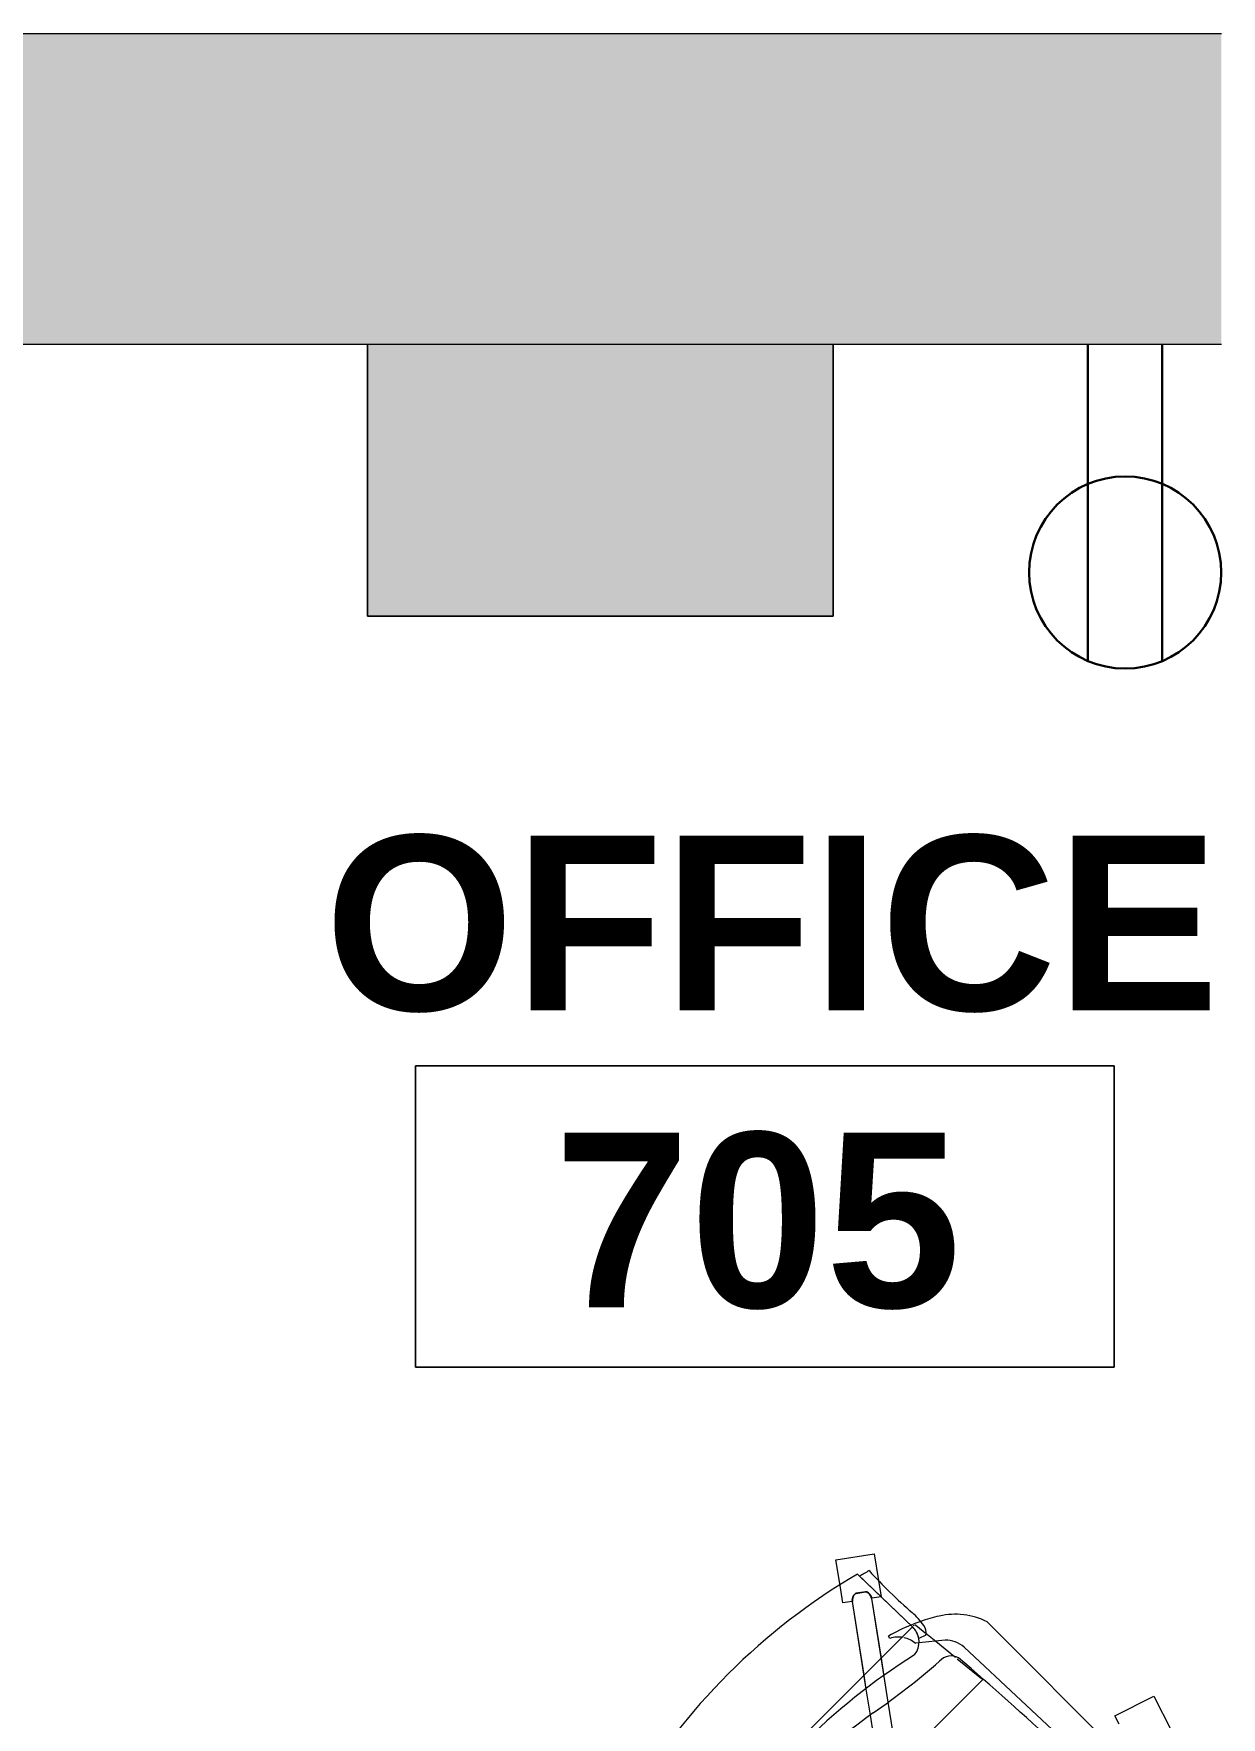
# Model space of a CAD drawing. Header units: inches. Extents: x 0 to 2535, y 0 to 2052.
# Drawn here: x 661.8 to 723, y 1964.8 to 2051.5 of the extents above; entities that cross this region are included whole.
import ezdxf

# ---------------------------------------------------------------- set-up
doc = ezdxf.new("R2010")
doc.units = ezdxf.units.IN
doc.header["$MEASUREMENT"] = 0
for name, color, linetype, lineweight in [('A-ANNO-NOTE', 131, 'Continuous', 9), ('A-AREA-IDEN', 2, 'Continuous', 9), ('A-DETL', 90, 'Continuous', 9), ('A-DETL-GENF', 92, 'Continuous', 9), ('B-CL', 7, 'Continuous', 9), ('I-FURN', 30, 'Continuous', 9), ('S-COLS', 52, 'Continuous', 13), ('Victor Bldg - 7th Floor_LINK_dwg', 8, 'Continuous', 9)]:
    doc.layers.add(name, color=color, linetype=linetype, lineweight=lineweight)
doc.styles.add('Swis721 Lt BT_B', font='', dxfattribs={"height": 9})
doc.styles.get('Swis721 Lt BT_B').set_extended_font_data('Swis721 Lt BT', bold=True)

# ---------------------------------------------------------------- blocks, each defined once
blk = doc.blocks.new('Concrete-Rectangular-Column - 24_ x 24_-V1-Level 07  POWER _ SIGNAL')
at = {"layer": 'S-COLS', "lineweight": 9}
blk.add_hatch(color=7, dxfattribs=at).paths.add_polyline_path([(12, -12), (12, 2), (-12, 2), (-12, -12)], flags=0)
at = {"layer": 'S-COLS', "color": 8, "lineweight": 20}
for p, q in [((-12, 2), (-12, -12)), ((12, -12), (12, 2)), ((-12, -12), (12, -12))]:
    blk.add_line(p, q, dxfattribs=at)
blk = doc.blocks.new('Victor Bldg - 7th Floor_LINK_dwg-6972240-Level 07  POWER _ SIGNAL')
at = {"layer": 'B-CL', "flags": 128}
blk.add_lwpolyline([(703, 2035.5), (703, 2021.5), (679, 2021.5), (679, 2035.5)], dxfattribs=at)
blk = doc.blocks.new('Zira Wksta 12 - Type 1-V23-Level 07  POWER _ SIGNAL')
at = {"layer": 'I-FURN'}
for p, q in [((-52.013, -41.994), (-50.231, -41.086)), ((-52.013, -41.994), (-50.231, -41.086)), ((-50.991, -43.999), (-52.013, -41.994)), ((-50.991, -43.999), (-52.013, -41.994)), ((-55.839, -50.586), (-48.386, -43.133)), ((-47.475, -44.21), (-54.531, -51.764)), ((-50.561, -43.78), (-50.991, -43.999)), ((-50.561, -43.78), (-50.991, -43.999)), ((-53.941, -52.12), (-52.927, -50.867)), ((-52.927, -50.867), (-52.879, -50.808)), ((-52.876, -50.811), (-48.503, -55.184)), ((-54.894, -52.75), (-54.75, -54.098)), ((-54.842, -53.233), (-54.058, -52.265)), ((-54.058, -52.265), (-54.01, -52.205)), ((-55.598, -54.166), (-55.277, -53.769)), ((-55.248, -53.734), (-54.842, -53.233)), ((-55.158, -53.744), (-54.99, -54.106)), ((-58.298, -57.263), (-55.563, -54.413)), ((-55.563, -54.413), (-58.195, -57.155)), ((-55.711, -54.305), (-55.605, -54.174)), ((-55.629, -54.387), (-55.681, -54.335)), ((-55.033, -54.983), (-55.569, -54.447)), ((-54.75, -54.098), (-54.734, -54.257)), ((-53.967, -56.049), (-55.033, -54.983)), ((-51.71, -55.691), (-45.397, -54.692)), ((-51.71, -55.691), (-48.503, -55.184)), ((-59.35, -56.395), (-57.972, -56.177)), ((-59.35, -56.395), (-57.972, -56.177)), ((-57.972, -56.177), (-57.128, -56.043)), ((-57.972, -56.177), (-57.128, -56.043)), ((-57.128, -56.044), (-57.052, -56.52)), ((-57.128, -56.044), (-57.052, -56.52)), ((-57.05, -56.537), (-53.02, -55.899)), ((-57.05, -56.537), (-53.967, -56.049)), ((-54.986, -55.591), (-55.102, -55.672)), ((-53.967, -56.049), (-53.02, -55.899)), ((-53.093, -56.923), (-53.967, -56.049)), ((-53.02, -55.899), (-51.71, -55.691)), ((-53.02, -55.899), (-51.71, -55.691)), ((-45.241, -55.679), (-51.034, -56.597)), ((-47.629, -56.058), (-51.034, -56.597)), ((-59.037, -58.371), (-59.35, -56.395)), ((-59.037, -58.371), (-59.35, -56.395)), ((-57.392, -56.837), (-57.312, -57.345)), ((-57.392, -56.837), (-57.312, -57.345)), ((-57.303, -57.337), (-57.381, -56.843)), ((-57.303, -57.337), (-57.381, -56.843)), ((-52.373, -56.809), (-56.893, -57.525)), ((-53.093, -56.923), (-56.893, -57.525)), ((-52.373, -56.809), (-53.093, -56.923)), ((-49.592, -60.424), (-53.093, -56.923)), ((-51.034, -56.597), (-52.373, -56.809)), ((-51.034, -56.597), (-52.373, -56.809)), ((-56.815, -58.019), (-57.709, -58.16)), ((-56.815, -58.019), (-57.709, -58.16)), ((-56.891, -57.542), (-56.815, -58.019)), ((-56.891, -57.542), (-56.815, -58.019)), ((-57.709, -58.16), (-59.037, -58.371)), ((-57.709, -58.16), (-59.037, -58.371))]:
    blk.add_line(p, q, dxfattribs=at)
for centre, radius, start, end in [((62.792, -151.709), 153.519, 134.47495, 139.52132), ((-52.596, -52.226), 3.634, 153.17893, 193.04781), ((-53.509, -52.699), 1.385, 137.80127, 182.10784), ((-53.326, -52.44), 0.763, 149.23375, 230.76625), ((-46.772, -50.876), 9.612, 193.04781, 198.99641), ((-55.291, -54.343), 0.613, 77.54268, 125.09358), ((-86.254, -81.008), 42.842, 34.97666, 40.76994), ((-76.847, -36.61), 27.198, 312.48818, 319.01435), ((-53.494, -56.9), 3.739, 125.09358, 139.01435), ((-46.772, -50.876), 9.612, 198.99641, 201.49061), ((-46.772, -50.876), 9.612, 201.63933, 202.07299), ((-46.772, -50.876), 9.612, 202.2631, 209.93341), ((-54.803, -55.143), 1.054, 50.95537, 136.17861), ((-54.803, -55.143), 1.054, 100.20015, 136.17861), ((-53.671, -55.165), 1.382, 140.08783, 167.4248), ((-25.52, -36.282), 33.832, 212.22846, 237.77154), ((-53.671, -55.165), 1.382, 169.01874, 183.4842), ((-53.671, -55.165), 1.382, 183.4842, 197.94966), ((-29.596, -40.361), 33.165, 209.44776, 210.42343), ((-56.995, -56.923), 0.407, 98.16515, 167.83485), ((-56.995, -56.923), 0.407, 153.90091, 167.83485), ((-56.986, -56.938), 0.406, 99, 166.38014), ((-56.986, -56.938), 0.406, 99, 166.38014), ((-56.995, -56.923), 0.407, 126.03303, 153.90091), ((-56.995, -56.923), 0.407, 112.09909, 126.03303), ((-56.995, -56.923), 0.407, 98.16515, 112.09909), ((-32.965, -43.727), 22.194, 214.97666, 235.02334), ((-29.906, -40.669), 32.885, 210.30403, 239.69254), ((-56.96, -57.141), 0.407, 210.16515, 238.03303), ((-56.96, -57.141), 0.407, 210.16515, 224.09909), ((-56.957, -57.124), 0.406, 211.61986, 225.09589), ((-56.957, -57.124), 0.406, 211.61986, 279), ((-56.96, -57.141), 0.407, 224.09909, 238.03303), ((-56.957, -57.124), 0.406, 225.09589, 238.57192), ((-56.96, -57.141), 0.407, 238.03303, 279.83485), ((-56.96, -57.141), 0.407, 238.03303, 279.83485), ((-56.957, -57.124), 0.406, 238.57192, 252.04795), ((-56.957, -57.124), 0.406, 252.04795, 279)]:
    blk.add_arc(centre, radius, start, end, dxfattribs=at)
blk = doc.blocks.new('Room Tag - Room Name and Number-3379422-Level 07  POWER _ SIGNAL')
at = {"layer": 'A-AREA-IDEN'}
for p, q in [((-0.18806, -0.16357), (-0.18806, -0.00182)), ((-0.18806, -0.00182), (0.18694, -0.00182)), ((0.18694, -0.00182), (-0.18806, -0.00182)), ((-0.18806, -0.00182), (-0.18806, -0.16357)), ((0.18694, -0.00182), (0.18694, -0.16357)), ((0.18694, -0.16357), (0.18694, -0.00182)), ((0.18694, -0.16357), (-0.18806, -0.16357)), ((-0.18806, -0.16357), (0.18694, -0.16357))]:
    blk.add_line(p, q, dxfattribs=at)

msp = doc.modelspace()

# ---------------------------------------------------------------- hatches: boundary and pattern name
at = {"layer": 'A-DETL-GENF'}
h = msp.add_hatch(color=7, dxfattribs=at)
h.paths.add_polyline_path([(1063, 2035.5), (1083, 2035.5), (1083, 2051.5), (1019, 2051.5), (1019, 2035.5), (1039, 2035.5)], flags=0)
h.paths.add_polyline_path([(1138, 2035.5), (1144, 2035.5), (1144, 2047.5), (1138, 2047.5)], flags=0)
h.paths.add_polyline_path([(1323.25, 2035.5), (1324, 2035.5), (1324, 2047.5), (1318, 2047.5), (1318, 2035.5), (1323, 2035.5)], flags=0)
h.paths.add_polyline_path([(659, 2035.5), (723, 2035.5), (723, 2051.5), (659, 2051.5), (659, 2035.524)], flags=0)
h.paths.add_polyline_path([(1201.5, 2035.5), (1263, 2035.5), (1263, 2051.5), (1199, 2051.5), (1199, 2035.5), (1200.75, 2035.5)], flags=0)
h.paths.add_polyline_path([(604, 2035.5), (604, 2047.5), (598, 2047.5), (598, 2035.5)], flags=0)
h.paths.add_polyline_path([(778, 2035.5), (784, 2035.5), (784, 2047.5), (778, 2047.5)], flags=0)
h.paths.add_polyline_path([(896.034, 2035.5), (903, 2035.5), (903, 2051.5), (839, 2051.5), (839, 2035.5), (892.5, 2035.5)], flags=0)
h.paths.add_polyline_path([(958, 2035.5), (963.75, 2035.5), (963.75, 2047.5), (958, 2047.5)], flags=0)

# ---------------------------------------------------------------- linework, layer by layer
at = {"layer": 'A-ANNO-NOTE', "lineweight": 30}
for p, q in [((716.122, 2035.5), (716.122, 2019.18)), ((719.954, 2035.5), (719.954, 2019.18)), ((719.954, 2035.5), (719.954, 2019.18))]:
    msp.add_line(p, q, dxfattribs=at)
msp.add_circle((718.038, 2023.744), 4.95, dxfattribs=at)
at = {"layer": 'A-DETL'}
for p, q in [((723, 2051.5), (659, 2051.5)), ((659, 2035.5), (723, 2035.5))]:
    msp.add_line(p, q, dxfattribs=at)

# ---------------------------------------------------------------- block references
at = {"layer": 'A-AREA-IDEN', "xscale": 95.99999999999994, "yscale": 95.99999999999994, "zscale": 95.99999999999994}
msp.add_blockref('Room Tag - Room Name and Number-3379422-Level 07  POWER _ SIGNAL', (699.529, 1998.51), dxfattribs=at)
at = {"layer": 'I-FURN', "rotation": 269.9999999999998}
msp.add_blockref('Zira Wksta 12 - Type 1-V23-Level 07  POWER _ SIGNAL', (761.51, 1913.85), dxfattribs=at)
at = {"layer": 'S-COLS', "lineweight": 9}
msp.add_blockref('Concrete-Rectangular-Column - 24_ x 24_-V1-Level 07  POWER _ SIGNAL', (691, 2033.5), dxfattribs=at)
at = {"layer": 'Victor Bldg - 7th Floor_LINK_dwg', "color": 7}
msp.add_blockref('Victor Bldg - 7th Floor_LINK_dwg-6972240-Level 07  POWER _ SIGNAL', (0, 0), dxfattribs=at)

# ---------------------------------------------------------------- texts
at = {"layer": 'A-AREA-IDEN', "char_height": 9, "attachment_point": 1, "style": 'Swis721 Lt BT_B'}
for s, insert, width in [('OFFICE', (676.787, 2010.188), 54.843), ('705', (688.615, 1994.889), 25.452)]:
    msp.add_mtext(s, dxfattribs=dict(at, insert=insert, width=width))

doc.saveas('drawing.dxf')
